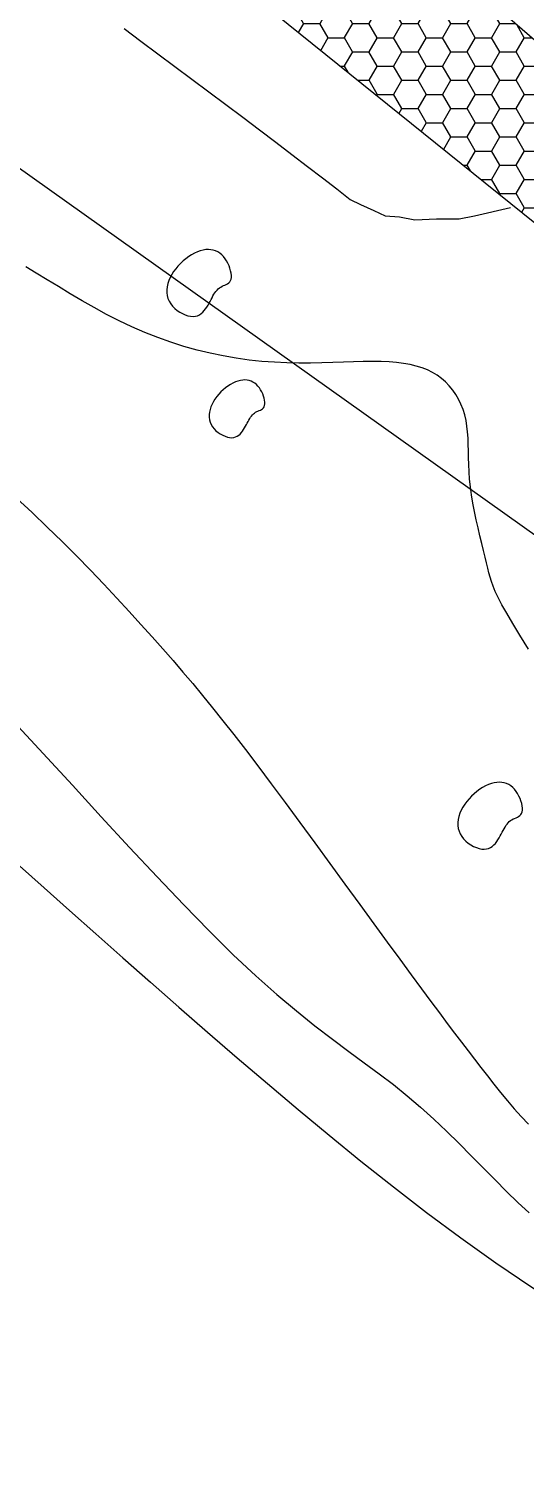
# Model space of a CAD drawing. Header units: millimetres. Extents: x 501029 to 503193, y 1805862 to 1807132.
# Drawn here: x 501876.4 to 501895.3, y 1806644.5 to 1806699.8 of the extents above; entities that cross this region are included whole.
import ezdxf

# ---------------------------------------------------------------- set-up
doc = ezdxf.new("R2010")
doc.units = ezdxf.units.MM
doc.header["$LTSCALE"] = 12
doc.header["$MEASUREMENT"] = 0
for name, color, linetype in [('3', 7, 'CONTINUOUS'), ('DM1', 4, 'CONTINUOUS'), ('DMO', 7, 'CONTINUOUS'), ('KHUNG', 7, 'CONTINUOUS'), ('TEXT', 4, 'CONTINUOUS')]:
    doc.layers.add(name, color=color, linetype=linetype)

msp = doc.modelspace()

# ---------------------------------------------------------------- hatches: boundary and pattern name
at = {"layer": 'TEXT', "linetype": 'Continuous'}
h = msp.add_hatch(dxfattribs=at)
h.set_pattern_fill('HONEY', color=256, scale=5, style=0)
h.paths.add_polyline_path([(501888.717, 1806705.422), (501888.524, 1806705.581), (501888.061, 1806705.963), (501887.598, 1806706.344), (501887.298, 1806706.591), (501887.326, 1806706.624), (501886.487, 1806707.348), (501886.444, 1806707.295), (501886.209, 1806707.489), (501885.984, 1806707.675), (501886.036, 1806707.738), (501885.127, 1806708.523), (501885.059, 1806708.442), (501884.824, 1806708.637), (501884.596, 1806708.827), (501884.67, 1806708.917), (501881.941, 1806711.274), (501881.889, 1806711.22), (501881.893, 1806711.216), (501881.889, 1806711.22), (501881.941, 1806711.274), (501879.695, 1806713.214), (501877.314, 1806707.242), (501899.962, 1806688.988), (501899.872, 1806695.788)])

# ---------------------------------------------------------------- linework, layer by layer
at = {"layer": '3', "color": 1, "linetype": 'Continuous', "flags": 128}
msp.add_lwpolyline([(502734.468, 1805863.404), (502565.854, 1806180.86), (502440.381, 1806356.363), (502262.265, 1806436.523), (502063.939, 1806567.977), (501955.637, 1806637.827), (501772.776, 1806767.939), (501708.223, 1807014.777), (501705.574, 1807125.556)], dxfattribs=at)
at = {"layer": 'DM1'}
msp.add_lwpolyline([(501879.695, 1806713.214), (501877.314, 1806707.242), (501899.962, 1806688.988), (501899.872, 1806695.788)], close=True, dxfattribs=at)
for points in [[(501880.007, 1806699.845), (501880.652, 1806699.356), (501881.298, 1806698.871), (501881.947, 1806698.388), (501882.597, 1806697.903), (501883.249, 1806697.417), (501883.899, 1806696.93), (501884.545, 1806696.445), (501885.183, 1806695.965), (501885.81, 1806695.49), (501886.421, 1806695.025), (501887.015, 1806694.571), (501887.588, 1806694.131), (501888.136, 1806693.707), (501888.656, 1806693.301), (501889.047, 1806693.114), (501889.557, 1806692.879), (501889.989, 1806692.683), (501890.538, 1806692.643), (501891.127, 1806692.526), (501891.951, 1806692.565), (501892.814, 1806692.565), (501893.403, 1806692.683), (501894.776, 1806692.996)], [(501895.468, 1806676.122), (501895.14, 1806676.645), (501894.864, 1806677.101), (501894.637, 1806677.487), (501894.454, 1806677.812), (501894.31, 1806678.085), (501894.199, 1806678.317), (501894.113, 1806678.518), (501894.048, 1806678.697), (501893.998, 1806678.866), (501893.955, 1806679.034), (501893.914, 1806679.212), (501893.868, 1806679.41), (501893.814, 1806679.634), (501893.752, 1806679.885), (501893.684, 1806680.157), (501893.613, 1806680.447), (501893.541, 1806680.749), (501893.471, 1806681.061), (501893.404, 1806681.378), (501893.342, 1806681.696), (501893.29, 1806682.011), (501893.248, 1806682.318), (501893.218, 1806682.615), (501893.198, 1806682.9), (501893.186, 1806683.176), (501893.178, 1806683.441), (501893.173, 1806683.697), (501893.166, 1806683.945), (501893.157, 1806684.184), (501893.141, 1806684.417), (501893.116, 1806684.642), (501893.08, 1806684.861), (501893.029, 1806685.073), (501892.965, 1806685.28), (501892.886, 1806685.478), (501892.794, 1806685.669), (501892.689, 1806685.85), (501892.571, 1806686.021), (501892.44, 1806686.181), (501892.297, 1806686.329), (501892.142, 1806686.465), (501891.975, 1806686.587), (501891.796, 1806686.695), (501891.605, 1806686.79), (501891.4, 1806686.871), (501891.18, 1806686.939), (501890.945, 1806686.995), (501890.694, 1806687.04), (501890.425, 1806687.074), (501890.137, 1806687.097), (501889.83, 1806687.111), (501889.502, 1806687.115), (501889.152, 1806687.111), (501888.783, 1806687.101), (501888.395, 1806687.088), (501887.99, 1806687.074), (501887.569, 1806687.061), (501887.133, 1806687.053), (501886.684, 1806687.052), (501886.224, 1806687.06), (501885.754, 1806687.08), (501885.275, 1806687.115), (501884.789, 1806687.167), (501884.297, 1806687.236), (501883.801, 1806687.323), (501883.301, 1806687.427), (501882.799, 1806687.55), (501882.296, 1806687.69), (501881.794, 1806687.849), (501881.294, 1806688.025), (501880.797, 1806688.22), (501880.305, 1806688.434), (501879.818, 1806688.666), (501879.338, 1806688.913), (501878.865, 1806689.17), (501878.402, 1806689.435), (501877.948, 1806689.704), (501877.504, 1806689.972), (501877.073, 1806690.236), (501876.653, 1806690.491), (501876.248, 1806690.736)], [(501875.794, 1806673.344), (501876.917, 1806672.129), (501878.034, 1806670.913), (501879.138, 1806669.711), (501880.221, 1806668.537), (501881.275, 1806667.408), (501882.291, 1806666.338), (501883.263, 1806665.343), (501884.182, 1806664.438), (501885.042, 1806663.632), (501885.846, 1806662.92), (501886.599, 1806662.287), (501887.305, 1806661.721), (501887.97, 1806661.211), (501888.597, 1806660.743), (501889.192, 1806660.305), (501889.76, 1806659.885), (501890.305, 1806659.469), (501890.832, 1806659.047), (501891.345, 1806658.607), (501891.845, 1806658.152), (501892.334, 1806657.688), (501892.812, 1806657.218), (501893.28, 1806656.749), (501893.738, 1806656.285), (501894.188, 1806655.83), (501894.629, 1806655.39), (501895.064, 1806654.971), (501895.493, 1806654.576)], [(501876.015, 1806667.829), (501876.955, 1806666.991), (501877.926, 1806666.125), (501878.927, 1806665.234), (501879.957, 1806664.32), (501881.014, 1806663.387), (501882.096, 1806662.437), (501883.203, 1806661.473), (501884.334, 1806660.498), (501885.485, 1806659.515), (501886.658, 1806658.526), (501887.85, 1806657.535), (501889.064, 1806656.544), (501890.305, 1806655.558), (501891.575, 1806654.581), (501892.877, 1806653.615), (501894.216, 1806652.664), (501895.594, 1806651.733), (501897.015, 1806650.824), (501898.483, 1806649.942), (501900, 1806649.09)]]:
    msp.add_lwpolyline(points, dxfattribs=at)
at = {"layer": 'DMO'}
msp.add_lwpolyline([(501875.893, 1806681.883), (501876.491, 1806681.334), (501877.073, 1806680.781), (501877.64, 1806680.229), (501878.189, 1806679.679), (501878.721, 1806679.134), (501879.233, 1806678.597), (501879.727, 1806678.07), (501880.199, 1806677.557), (501880.651, 1806677.061), (501881.08, 1806676.583), (501881.487, 1806676.124), (501881.878, 1806675.68), (501882.257, 1806675.241), (501882.632, 1806674.799), (501883.008, 1806674.347), (501883.391, 1806673.877), (501883.788, 1806673.381), (501884.204, 1806672.85), (501884.646, 1806672.276), (501885.12, 1806671.653), (501885.629, 1806670.974), (501886.168, 1806670.249), (501886.728, 1806669.49), (501887.301, 1806668.71), (501887.879, 1806667.921), (501888.453, 1806667.134), (501889.015, 1806666.362), (501889.557, 1806665.618), (501890.071, 1806664.913), (501890.548, 1806664.26), (501890.982, 1806663.669), (501891.376, 1806663.134), (501891.734, 1806662.651), (501892.061, 1806662.211), (501892.363, 1806661.808), (501892.644, 1806661.437), (501892.908, 1806661.089), (501893.161, 1806660.758), (501893.407, 1806660.438), (501893.652, 1806660.122), (501893.898, 1806659.804), (501894.148, 1806659.486), (501894.402, 1806659.169), (501894.661, 1806658.855), (501894.924, 1806658.546), (501895.194, 1806658.246), (501895.47, 1806657.955)], dxfattribs=at)
at = {"layer": 'KHUNG'}
for points in [[(501883.807, 1806691.121), (501883.739, 1806691.19), (501883.666, 1806691.25), (501883.588, 1806691.299), (501883.504, 1806691.338), (501883.417, 1806691.367), (501883.325, 1806691.385), (501883.229, 1806691.391), (501883.13, 1806691.387), (501883.027, 1806691.371), (501882.92, 1806691.343), (501882.811, 1806691.303), (501882.7, 1806691.252), (501882.589, 1806691.191), (501882.478, 1806691.12), (501882.37, 1806691.041), (501882.264, 1806690.954), (501882.163, 1806690.86), (501882.068, 1806690.761), (501881.98, 1806690.656), (501881.9, 1806690.548), (501881.83, 1806690.435), (501881.769, 1806690.321), (501881.72, 1806690.205), (501881.681, 1806690.088), (501881.655, 1806689.971), (501881.642, 1806689.855), (501881.642, 1806689.741), (501881.656, 1806689.63), (501881.685, 1806689.522), (501881.729, 1806689.418), (501881.789, 1806689.319), (501881.862, 1806689.227), (501881.946, 1806689.142), (501882.039, 1806689.065), (501882.139, 1806688.998), (501882.242, 1806688.94), (501882.347, 1806688.894), (501882.451, 1806688.86), (501882.552, 1806688.839), (501882.648, 1806688.833), (501882.735, 1806688.841), (501882.816, 1806688.863), (501882.889, 1806688.897), (501882.956, 1806688.942), (501883.018, 1806688.995), (501883.074, 1806689.056), (501883.126, 1806689.122), (501883.173, 1806689.192), (501883.217, 1806689.264), (501883.259, 1806689.337), (501883.298, 1806689.41), (501883.335, 1806689.481), (501883.371, 1806689.549), (501883.407, 1806689.616), (501883.443, 1806689.679), (501883.48, 1806689.738), (501883.519, 1806689.793), (501883.56, 1806689.843), (501883.603, 1806689.888), (501883.65, 1806689.926), (501883.701, 1806689.959), (501883.755, 1806689.986), (501883.809, 1806690.011), (501883.863, 1806690.034), (501883.915, 1806690.059), (501883.964, 1806690.086), (501884.009, 1806690.117), (501884.047, 1806690.155), (501884.077, 1806690.202), (501884.098, 1806690.258), (501884.108, 1806690.326), (501884.109, 1806690.404), (501884.099, 1806690.489), (501884.081, 1806690.58), (501884.054, 1806690.675), (501884.019, 1806690.77), (501883.976, 1806690.865), (501883.926, 1806690.956), (501883.87, 1806691.042)], [(501885.126, 1806686.172), (501885.067, 1806686.232), (501885.004, 1806686.283), (501884.936, 1806686.326), (501884.865, 1806686.36), (501884.789, 1806686.384), (501884.71, 1806686.4), (501884.627, 1806686.405), (501884.542, 1806686.401), (501884.453, 1806686.387), (501884.361, 1806686.363), (501884.267, 1806686.329), (501884.171, 1806686.285), (501884.075, 1806686.232), (501883.98, 1806686.171), (501883.886, 1806686.103), (501883.796, 1806686.028), (501883.709, 1806685.948), (501883.627, 1806685.862), (501883.551, 1806685.772), (501883.482, 1806685.678), (501883.421, 1806685.581), (501883.369, 1806685.482), (501883.326, 1806685.382), (501883.293, 1806685.282), (501883.271, 1806685.181), (501883.259, 1806685.081), (501883.259, 1806684.983), (501883.271, 1806684.886), (501883.296, 1806684.793), (501883.334, 1806684.704), (501883.386, 1806684.619), (501883.449, 1806684.54), (501883.521, 1806684.466), (501883.602, 1806684.4), (501883.687, 1806684.342), (501883.777, 1806684.292), (501883.867, 1806684.252), (501883.957, 1806684.223), (501884.044, 1806684.205), (501884.126, 1806684.2), (501884.202, 1806684.207), (501884.271, 1806684.226), (501884.334, 1806684.255), (501884.392, 1806684.294), (501884.445, 1806684.34), (501884.494, 1806684.392), (501884.538, 1806684.449), (501884.579, 1806684.509), (501884.617, 1806684.571), (501884.653, 1806684.634), (501884.686, 1806684.697), (501884.719, 1806684.758), (501884.75, 1806684.817), (501884.781, 1806684.875), (501884.812, 1806684.929), (501884.844, 1806684.98), (501884.877, 1806685.028), (501884.912, 1806685.071), (501884.95, 1806685.109), (501884.991, 1806685.142), (501885.034, 1806685.17), (501885.08, 1806685.194), (501885.127, 1806685.215), (501885.174, 1806685.235), (501885.219, 1806685.256), (501885.261, 1806685.28), (501885.299, 1806685.307), (501885.332, 1806685.34), (501885.358, 1806685.38), (501885.376, 1806685.428), (501885.385, 1806685.487), (501885.386, 1806685.554), (501885.377, 1806685.628), (501885.362, 1806685.706), (501885.338, 1806685.787), (501885.308, 1806685.87), (501885.271, 1806685.951), (501885.228, 1806686.03), (501885.179, 1806686.104)], [(501894.935, 1806670.758), (501894.867, 1806670.828), (501894.793, 1806670.887), (501894.715, 1806670.937), (501894.632, 1806670.976), (501894.544, 1806671.005), (501894.453, 1806671.022), (501894.357, 1806671.029), (501894.257, 1806671.024), (501894.154, 1806671.008), (501894.048, 1806670.98), (501893.939, 1806670.94), (501893.828, 1806670.889), (501893.716, 1806670.828), (501893.606, 1806670.758), (501893.497, 1806670.678), (501893.392, 1806670.592), (501893.291, 1806670.498), (501893.196, 1806670.398), (501893.108, 1806670.294), (501893.028, 1806670.185), (501892.957, 1806670.073), (501892.897, 1806669.958), (501892.847, 1806669.842), (501892.809, 1806669.725), (501892.783, 1806669.609), (501892.77, 1806669.493), (501892.77, 1806669.379), (501892.784, 1806669.267), (501892.812, 1806669.159), (501892.857, 1806669.055), (501892.916, 1806668.957), (501892.989, 1806668.865), (501893.074, 1806668.78), (501893.167, 1806668.703), (501893.266, 1806668.635), (501893.37, 1806668.578), (501893.475, 1806668.532), (501893.579, 1806668.498), (501893.68, 1806668.477), (501893.775, 1806668.471), (501893.863, 1806668.479), (501893.943, 1806668.501), (501894.017, 1806668.535), (501894.084, 1806668.579), (501894.145, 1806668.633), (501894.201, 1806668.693), (501894.253, 1806668.759), (501894.301, 1806668.829), (501894.345, 1806668.902), (501894.386, 1806668.975), (501894.425, 1806669.047), (501894.462, 1806669.118), (501894.499, 1806669.187), (501894.535, 1806669.253), (501894.571, 1806669.316), (501894.608, 1806669.376), (501894.647, 1806669.431), (501894.687, 1806669.481), (501894.731, 1806669.525), (501894.778, 1806669.564), (501894.829, 1806669.596), (501894.882, 1806669.624), (501894.937, 1806669.648), (501894.991, 1806669.672), (501895.043, 1806669.696), (501895.092, 1806669.723), (501895.136, 1806669.755), (501895.174, 1806669.793), (501895.204, 1806669.839), (501895.225, 1806669.896), (501895.236, 1806669.964), (501895.236, 1806670.041), (501895.227, 1806670.127), (501895.208, 1806670.218), (501895.181, 1806670.312), (501895.146, 1806670.408), (501895.103, 1806670.502), (501895.054, 1806670.594), (501894.997, 1806670.68)]]:
    msp.add_lwpolyline(points, close=True, dxfattribs=at)

doc.saveas('drawing.dxf')
